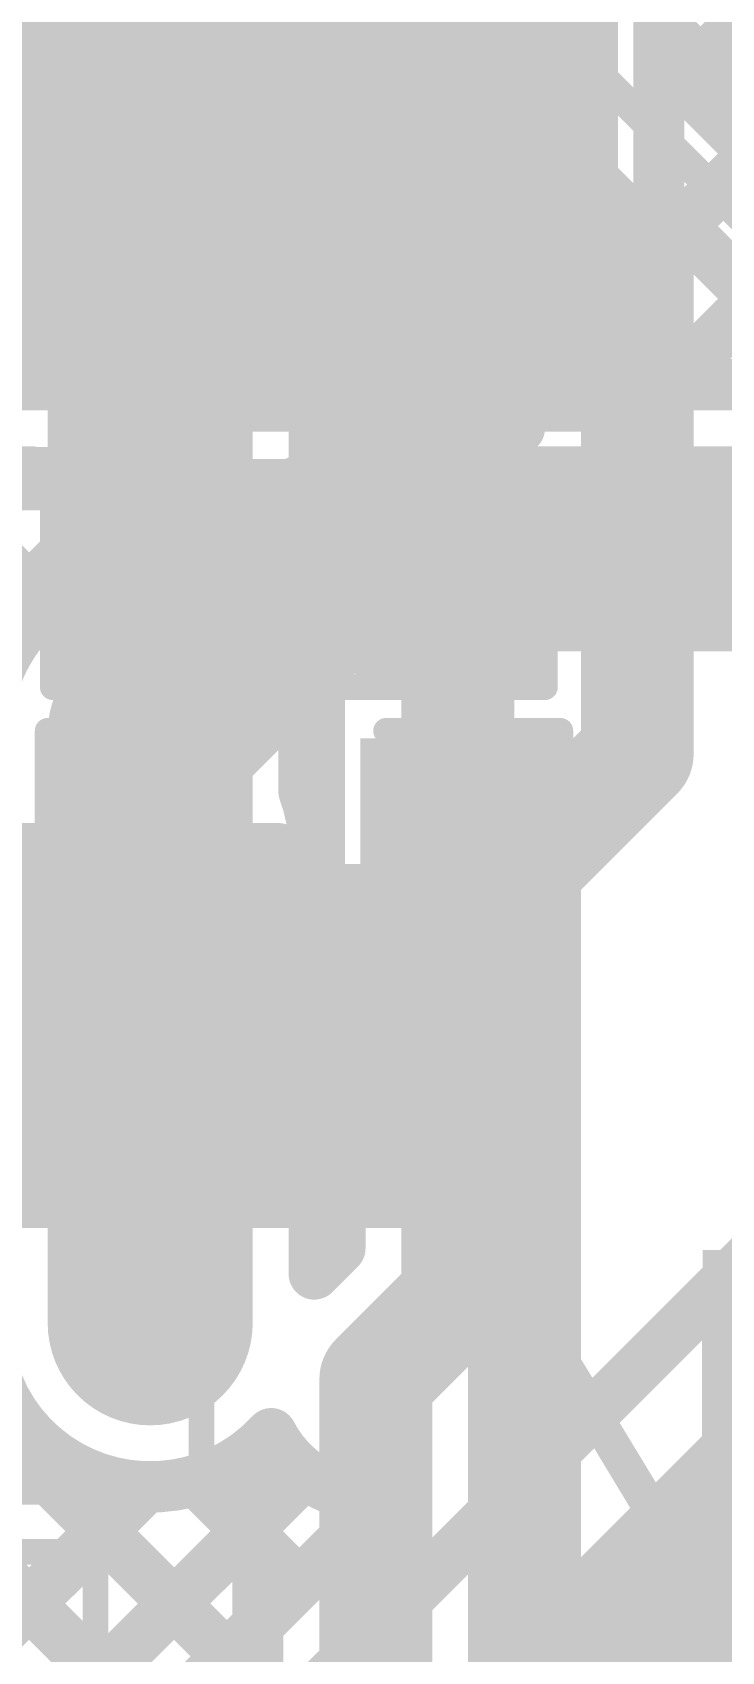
# Model space of a CAD drawing. Header units: millimetres. Extents: x -0.26 to 2.84, y -0.09 to 2.43.
# Drawn here: x 2.432 to 2.5664, y 1.0949 to 1.4107 of the extents above; entities that cross this region are included whole.
import ezdxf

# ---------------------------------------------------------------- set-up
doc = ezdxf.new("R2010")
doc.units = ezdxf.units.MM
doc.header["$MEASUREMENT"] = 0
for name, color, linetype in [('BottomLayer', 5, 'Continuous'), ('BottomOverlay', 54, 'Continuous'), ('BottomPaste', 16, 'Continuous'), ('BottomSolder', 6, 'Continuous'), ('TopLayer', 1, 'Continuous'), ('TopOverlay', 2, 'Continuous'), ('TopPaste', 8, 'Continuous'), ('TopSolder', 216, 'Continuous'), ('ViaHoleLayer', 16, 'Continuous')]:
    doc.layers.add(name, color=color, linetype=linetype)
doc.styles.add('Arial', font='', dxfattribs={"height": 0.2})
doc.styles.get('Arial').set_extended_font_data('Arial')

# ---------------------------------------------------------------- blocks, each defined once
blk = doc.blocks.new('C___C____C_8')
at = {"layer": 'TopLayer'}
for points in [[(-0.16221, 0.05315), (-0.06379, 0.05315), (-0.06379, -0.05315), (-0.16221, -0.05315)], [(0.06379, 0.05315), (0.16221, 0.05315), (0.16221, -0.05315), (0.06379, -0.05315)]]:
    blk.add_hatch(color=1, dxfattribs=at).paths.add_polyline_path(points)
at = {"layer": 'TopPaste'}
for points in [[(-0.16221, 0.05315), (-0.06379, 0.05315), (-0.06379, -0.05315), (-0.16221, -0.05315)], [(0.06379, 0.05315), (0.16221, 0.05315), (0.16221, -0.05315), (0.06379, -0.05315)]]:
    blk.add_hatch(color=8, dxfattribs=at).paths.add_polyline_path(points)
at = {"layer": 'TopSolder'}
for points in [[(-0.16621, 0.05715), (-0.05979, 0.05715), (-0.05979, -0.05715), (-0.16621, -0.05715)], [(0.05979, 0.05715), (0.16621, 0.05715), (0.16621, -0.05715), (0.05979, -0.05715)]]:
    blk.add_hatch(color=216, dxfattribs=at).paths.add_polyline_path(points)
at = {"layer": 'TopOverlay'}
for points, const_width in [([(0.132, 0.093), (0.132, 0.063)], 0.007), ([(0.147, 0.078), (0.117, 0.078)], 0.007), ([(0.113, 0.07), (-0.113, 0.07)], 0.005), ([(-0.113, 0.07), (-0.113, 0.059)], 0.005), ([(0.113, 0.07), (0.113, 0.059)], 0.005), ([(-0.113, -0.059), (-0.113, -0.07)], 0.005), ([(0.113, -0.059), (0.113, -0.07)], 0.005), ([(0.113, -0.07), (-0.113, -0.07)], 0.005)]:
    blk.add_lwpolyline(points, dxfattribs=dict(at, const_width=const_width))
for points, const_width in [([(0.13025, 0.093, 1), (0.13375, 0.093, 1)], 0.0035), ([(0.11525, 0.078, 1), (0.11875, 0.078, 1)], 0.0035), ([(0.14525, 0.078, 1), (0.14875, 0.078, 1)], 0.0035), ([(-0.11425, 0.07, 1), (-0.11175, 0.07, 1)], 0.0025), ([(-0.11425, 0.07, 1), (-0.11175, 0.07, 1)], 0.0025), ([(0.11175, 0.07, 1), (0.11425, 0.07, 1)], 0.0025), ([(0.11175, 0.07, 1), (0.11425, 0.07, 1)], 0.0025), ([(0.13025, 0.063, 1), (0.13375, 0.063, 1)], 0.0035), ([(-0.11425, 0.059, 1), (-0.11175, 0.059, 1)], 0.0025), ([(0.11175, 0.059, 1), (0.11425, 0.059, 1)], 0.0025), ([(-0.11425, -0.059, 1), (-0.11175, -0.059, 1)], 0.0025), ([(0.11175, -0.059, 1), (0.11425, -0.059, 1)], 0.0025), ([(-0.11425, -0.07, 1), (-0.11175, -0.07, 1)], 0.0025), ([(-0.11425, -0.07, 1), (-0.11175, -0.07, 1)], 0.0025), ([(0.11175, -0.07, 1), (0.11425, -0.07, 1)], 0.0025), ([(0.11175, -0.07, 1), (0.11425, -0.07, 1)], 0.0025)]:
    blk.add_lwpolyline(points, format="xyb", close=True, dxfattribs=dict(at, const_width=const_width))
blk = doc.blocks.new('R__0603_B_13')
at = {"layer": 'BottomLayer'}
for points in [[(-0.045, -0.0175), (-0.045, 0.0175), (-0.015, 0.0175), (-0.015, -0.0175)], [(0.015, -0.0175), (0.015, 0.0175), (0.045, 0.0175), (0.045, -0.0175)]]:
    blk.add_hatch(color=5, dxfattribs=at).paths.add_polyline_path(points)
at = {"layer": 'BottomPaste'}
for points in [[(-0.045, -0.0175), (-0.045, 0.0175), (-0.015, 0.0175), (-0.015, -0.0175)], [(0.015, -0.0175), (0.015, 0.0175), (0.045, 0.0175), (0.045, -0.0175)]]:
    blk.add_hatch(color=16, dxfattribs=at).paths.add_polyline_path(points)
at = {"layer": 'BottomSolder'}
for points in [[(-0.049, -0.0215), (-0.049, 0.0215), (-0.011, 0.0215), (-0.011, -0.0215)], [(0.011, -0.0215), (0.011, 0.0215), (0.049, 0.0215), (0.049, -0.0215)]]:
    blk.add_hatch(color=6, dxfattribs=at).paths.add_polyline_path(points)
at = {"layer": 'BottomOverlay', "const_width": 0.005}
for points in [[(-0.048, 0.021), (-0.048, -0.021)], [(0.048, 0.021), (-0.048, 0.021)], [(0.048, 0.021), (0.048, -0.021)], [(0.048, -0.021), (-0.048, -0.021)]]:
    blk.add_lwpolyline(points, dxfattribs=at)
at = {"layer": 'BottomOverlay', "const_width": 0.0025}
for points in [[(-0.04925, 0.021, 1), (-0.04675, 0.021, 1)], [(-0.04925, 0.021, 1), (-0.04675, 0.021, 1)], [(0.04675, 0.021, 1), (0.04925, 0.021, 1)], [(0.04675, 0.021, 1), (0.04925, 0.021, 1)], [(-0.04925, -0.021, 1), (-0.04675, -0.021, 1)], [(-0.04925, -0.021, 1), (-0.04675, -0.021, 1)], [(0.04675, -0.021, 1), (0.04925, -0.021, 1)], [(0.04675, -0.021, 1), (0.04925, -0.021, 1)]]:
    blk.add_lwpolyline(points, format="xyb", close=True, dxfattribs=at)
blk = doc.blocks.new('C__0603_B_59')
at = {"layer": 'BottomLayer'}
for points in [[(-0.015, 0.0175), (-0.015, -0.0175), (-0.045, -0.0175), (-0.045, 0.0175)], [(0.045, 0.0175), (0.045, -0.0175), (0.015, -0.0175), (0.015, 0.0175)]]:
    blk.add_hatch(color=5, dxfattribs=at).paths.add_polyline_path(points)
at = {"layer": 'BottomPaste'}
for points in [[(-0.015, 0.0175), (-0.015, -0.0175), (-0.045, -0.0175), (-0.045, 0.0175)], [(0.045, 0.0175), (0.045, -0.0175), (0.015, -0.0175), (0.015, 0.0175)]]:
    blk.add_hatch(color=16, dxfattribs=at).paths.add_polyline_path(points)
at = {"layer": 'BottomSolder'}
for points in [[(-0.011, 0.0215), (-0.011, -0.0215), (-0.049, -0.0215), (-0.049, 0.0215)], [(0.049, 0.0215), (0.049, -0.0215), (0.011, -0.0215), (0.011, 0.0215)]]:
    blk.add_hatch(color=6, dxfattribs=at).paths.add_polyline_path(points)
at = {"layer": 'BottomOverlay', "const_width": 0.005}
for points in [[(-0.05, -0.023), (-0.05, 0.023)], [(-0.05, 0.023), (-0.016, 0.023)], [(0.016, 0.023), (0.05, 0.023)], [(0.05, -0.023), (0.05, 0.023)], [(-0.05, -0.023), (-0.016, -0.023)], [(0.016, -0.023), (0.05, -0.023)]]:
    blk.add_lwpolyline(points, dxfattribs=at)
at = {"layer": 'BottomOverlay', "const_width": 0.0025}
for points in [[(-0.05125, 0.023, 1), (-0.04875, 0.023, 1)], [(-0.05125, 0.023, 1), (-0.04875, 0.023, 1)], [(-0.01725, 0.023, 1), (-0.01475, 0.023, 1)], [(0.01475, 0.023, 1), (0.01725, 0.023, 1)], [(0.04875, 0.023, 1), (0.05125, 0.023, 1)], [(0.04875, 0.023, 1), (0.05125, 0.023, 1)], [(-0.05125, -0.023, 1), (-0.04875, -0.023, 1)], [(-0.05125, -0.023, 1), (-0.04875, -0.023, 1)], [(-0.01725, -0.023, 1), (-0.01475, -0.023, 1)], [(0.01475, -0.023, 1), (0.01725, -0.023, 1)], [(0.04875, -0.023, 1), (0.05125, -0.023, 1)], [(0.04875, -0.023, 1), (0.05125, -0.023, 1)]]:
    blk.add_lwpolyline(points, format="xyb", close=True, dxfattribs=at)
blk = doc.blocks.new('VKMB1001E101MV_104')
at = {"layer": 'TopLayer'}
for points in [[(-0.1378, 0.02165), (-0.02756, 0.02165), (-0.02756, -0.02165), (-0.1378, -0.02165)], [(0.02756, 0.02165), (0.1378, 0.02165), (0.1378, -0.02165), (0.02756, -0.02165)]]:
    blk.add_hatch(color=1, dxfattribs=at).paths.add_polyline_path(points)
at = {"layer": 'TopPaste'}
for points in [[(-0.1378, 0.02165), (-0.02756, 0.02165), (-0.02756, -0.02165), (-0.1378, -0.02165)], [(0.02756, 0.02165), (0.1378, 0.02165), (0.1378, -0.02165), (0.02756, -0.02165)]]:
    blk.add_hatch(color=8, dxfattribs=at).paths.add_polyline_path(points)
at = {"layer": 'TopSolder'}
for points in [[(-0.1418, 0.02565), (-0.02356, 0.02565), (-0.02356, -0.02565), (-0.1418, -0.02565)], [(0.02356, 0.02565), (0.1418, 0.02565), (0.1418, -0.02565), (0.02356, -0.02565)]]:
    blk.add_hatch(color=216, dxfattribs=at).paths.add_polyline_path(points)
at = {"layer": 'TopOverlay', "const_width": 0.005}
for points in [[(-0.105, 0.0575), (-0.05817, 0.10433)], [(-0.05817, 0.10433), (0.10433, 0.10433)], [(0.10433, 0.031), (0.10433, 0.10433)], [(-0.105, 0.035), (-0.105, 0.0575)], [(-0.128, 0.028), (-0.128, 0.051)], [(-0.139, 0.04), (-0.116, 0.04)], [(0.10433, -0.10433), (0.10433, -0.031)], [(-0.105, -0.0575), (-0.105, -0.035)], [(-0.105, -0.0575), (-0.05817, -0.10433)], [(-0.05817, -0.10433), (0.10433, -0.10433)]]:
    blk.add_lwpolyline(points, dxfattribs=at)
at = {"layer": 'TopOverlay', "const_width": 0.0025}
for points in [[(-0.05942, 0.10433, 1), (-0.05692, 0.10433, 1)], [(-0.05942, 0.10433, 1), (-0.05692, 0.10433, 1)], [(0.10308, 0.10433, 1), (0.10558, 0.10433, 1)], [(0.10308, 0.10433, 1), (0.10558, 0.10433, 1)], [(-0.10625, 0.0575, 1), (-0.10375, 0.0575, 1)], [(-0.10625, 0.0575, 1), (-0.10375, 0.0575, 1)], [(-0.12925, 0.051, 1), (-0.12675, 0.051, 1)], [(-0.14025, 0.04, 1), (-0.13775, 0.04, 1)], [(-0.11725, 0.04, 1), (-0.11475, 0.04, 1)], [(-0.10625, 0.035, 1), (-0.10375, 0.035, 1)], [(0.10308, 0.031, 1), (0.10558, 0.031, 1)], [(-0.12925, 0.028, 1), (-0.12675, 0.028, 1)], [(0.10308, -0.031, 1), (0.10558, -0.031, 1)], [(-0.10625, -0.035, 1), (-0.10375, -0.035, 1)], [(-0.10625, -0.0575, 1), (-0.10375, -0.0575, 1)], [(-0.10625, -0.0575, 1), (-0.10375, -0.0575, 1)], [(-0.05942, -0.10433, 1), (-0.05692, -0.10433, 1)], [(-0.05942, -0.10433, 1), (-0.05692, -0.10433, 1)], [(0.10308, -0.10433, 1), (0.10558, -0.10433, 1)], [(0.10308, -0.10433, 1), (0.10558, -0.10433, 1)]]:
    blk.add_lwpolyline(points, format="xyb", close=True, dxfattribs=at)
blk = doc.blocks.new('RVT1E100M0405__116')
at = {"layer": 'TopLayer'}
for points in [[(-0.12205, 0.0315), (-0.01969, 0.0315), (-0.01969, -0.0315), (-0.12205, -0.0315)], [(0.01969, 0.0315), (0.12205, 0.0315), (0.12205, -0.0315), (0.01969, -0.0315)]]:
    blk.add_hatch(color=1, dxfattribs=at).paths.add_polyline_path(points)
at = {"layer": 'TopPaste'}
for points in [[(-0.12205, 0.0315), (-0.01969, 0.0315), (-0.01969, -0.0315), (-0.12205, -0.0315)], [(0.01969, 0.0315), (0.12205, 0.0315), (0.12205, -0.0315), (0.01969, -0.0315)]]:
    blk.add_hatch(color=8, dxfattribs=at).paths.add_polyline_path(points)
at = {"layer": 'TopSolder'}
for points in [[(-0.12605, 0.0355), (-0.01569, 0.0355), (-0.01569, -0.0355), (-0.12605, -0.0355)], [(0.01569, 0.0355), (0.12605, 0.0355), (0.12605, -0.0355), (0.01569, -0.0355)]]:
    blk.add_hatch(color=216, dxfattribs=at).paths.add_polyline_path(points)
at = {"layer": 'TopOverlay', "const_width": 0.005}
for points in [[(-0.08325, 0.04075), (-0.037, 0.087)], [(-0.037, 0.087), (0.085, 0.087)], [(0.085, 0.039), (0.085, 0.087)], [(-0.108, 0.037), (-0.108, 0.065)], [(-0.122, 0.051), (-0.094, 0.051)], [(-0.08325, 0.035), (-0.08325, 0.04075)], [(-0.08325, -0.04075), (-0.08325, -0.035)], [(0.085, -0.087), (0.085, -0.039)], [(-0.08325, -0.04075), (-0.037, -0.087)], [(-0.037, -0.087), (0.085, -0.087)]]:
    blk.add_lwpolyline(points, dxfattribs=at)
at = {"layer": 'TopOverlay', "const_width": 0.0025}
for points in [[(-0.03825, 0.087, 1), (-0.03575, 0.087, 1)], [(-0.03825, 0.087, 1), (-0.03575, 0.087, 1)], [(0.08375, 0.087, 1), (0.08625, 0.087, 1)], [(0.08375, 0.087, 1), (0.08625, 0.087, 1)], [(-0.10925, 0.065, 1), (-0.10675, 0.065, 1)], [(-0.12325, 0.051, 1), (-0.12075, 0.051, 1)], [(-0.09525, 0.051, 1), (-0.09275, 0.051, 1)], [(-0.0845, 0.04075, 1), (-0.082, 0.04075, 1)], [(-0.0845, 0.04075, 1), (-0.082, 0.04075, 1)], [(0.08375, 0.039, 1), (0.08625, 0.039, 1)], [(-0.10925, 0.037, 1), (-0.10675, 0.037, 1)], [(-0.0845, 0.035, 1), (-0.082, 0.035, 1)], [(-0.0845, -0.035, 1), (-0.082, -0.035, 1)], [(0.08375, -0.039, 1), (0.08625, -0.039, 1)], [(-0.0845, -0.04075, 1), (-0.082, -0.04075, 1)], [(-0.0845, -0.04075, 1), (-0.082, -0.04075, 1)], [(-0.03825, -0.087, 1), (-0.03575, -0.087, 1)], [(-0.03825, -0.087, 1), (-0.03575, -0.087, 1)], [(0.08375, -0.087, 1), (0.08625, -0.087, 1)], [(0.08375, -0.087, 1), (0.08625, -0.087, 1)]]:
    blk.add_lwpolyline(points, format="xyb", close=True, dxfattribs=at)

msp = doc.modelspace()

# ---------------------------------------------------------------- hatches: boundary and pattern name
at = {"layer": 'BottomLayer'}
h = msp.add_hatch(color=5, dxfattribs=at)
edge = h.paths.add_edge_path()
edge.add_arc((2.55, 1.27), 0.00886, 0, 360)
h = msp.add_hatch(color=5, dxfattribs=at)
edge = h.paths.add_edge_path()
edge.add_arc((2.455, 1.159), 0.00886, 0, 360)
h = msp.add_hatch(color=5, dxfattribs=at)
edge = h.paths.add_edge_path()
edge.add_arc((2.499, 1.148), 0.00886, 0, 360)
at = {"layer": 'TopLayer'}
msp.add_hatch(color=1, dxfattribs=at).paths.add_polyline_path([(2.393, 1.337), (2.537, 1.337), (2.537, 1.443), (2.393, 1.443)])
h = msp.add_hatch(color=1, dxfattribs=at)
edge = h.paths.add_edge_path()
edge.add_arc((2.55, 1.27), 0.00886, 0, 360)
h = msp.add_hatch(color=1, dxfattribs=at)
edge = h.paths.add_edge_path()
edge.add_arc((2.455, 1.159), 0.00886, 0, 360)
h = msp.add_hatch(color=1, dxfattribs=at)
edge = h.paths.add_edge_path()
edge.add_arc((2.499, 1.148), 0.00886, 0, 360)
at = {"layer": 'ViaHoleLayer'}
h = msp.add_hatch(color=16, dxfattribs=at)
edge = h.paths.add_edge_path()
edge.add_arc((2.55, 1.27), 0.00591, 0, 360)
h = msp.add_hatch(color=16, dxfattribs=at)
edge = h.paths.add_edge_path()
edge.add_arc((2.455, 1.159), 0.00591, 0, 360)
h = msp.add_hatch(color=16, dxfattribs=at)
edge = h.paths.add_edge_path()
edge.add_arc((2.499, 1.148), 0.00591, 0, 360)

# ---------------------------------------------------------------- linework, layer by layer
at = {"layer": 'BottomLayer'}
for points, const_width in [([(2.396, 1.519), (2.55, 1.365)], 0.022), ([(2.416, 1.529), (2.597, 1.348)], 0.006), ([(2.44467, 1.52533), (2.616, 1.354)], 0.006), ([(2.37904, 1.496), (2.527, 1.34804)], 0.01), ([(2.38647, 1.496), (2.527, 1.35547)], 0.01), ([(2.44679, 1.40247), (2.46339, 1.41908)], 0.01), ([(2.43863, 1.41063), (2.4776, 1.37166)], 0.01), ([(2.46093, 1.38833), (2.47754, 1.40494)], 0.01), ([(2.416, 1.388), (2.455, 1.349)], 0.04), ([(2.47507, 1.37419), (2.49168, 1.39079)], 0.01), ([(2.48602, 1.35685), (2.50582, 1.37665)], 0.01), ([(2.55, 1.27), (2.55, 1.365)], 0.022), ([(2.455, 1.3045), (2.455, 1.349)], 0.04), ([(2.48379, 1.36296), (2.51325, 1.3335)], 0.01), ([(2.49095, 1.3335), (2.51996, 1.36251)], 0.01), ([(2.527, 1.3335), (2.527, 1.35547)], 0.01), ([(2.487, 1.3335), (2.487, 1.349)], 0.01), ([(2.51924, 1.3335), (2.527, 1.34126)], 0.01), ([(2.487, 1.3335), (2.527, 1.3335)], 0.01), ([(2.487, 1.32955), (2.49095, 1.3335)], 0.01), ([(2.487, 1.3045), (2.487, 1.3335)], 0.01), ([(2.487, 1.2745), (2.487, 1.3335)], 0.01), ([(2.515, 1.164), (2.515, 1.3045)], 0.022), ([(2.481, 1.284), (2.485, 1.284)], 0.01), ([(2.485, 1.26264), (2.485, 1.284)], 0.01), ([(2.488, 1.2745), (2.488, 1.281)], 0.01), ([(2.488, 1.222), (2.488, 1.2745)], 0.01), ([(2.485, 1.27098), (2.488, 1.27398)], 0.01), ([(2.455, 1.159), (2.455, 1.2515)], 0.04), ([(2.30979, 1.25412), (2.46993, 1.09398)], 0.01), ([(2.43, 1.2515), (2.455, 1.2515)], 0.01), ([(2.455, 1.2515), (2.48, 1.2515)], 0.01), ([(2.487, 1.16853), (2.487, 1.2515)], 0.01), ([(2.462, 1.062), (2.628, 1.228)], 0.01), ([(2.487, 1.21641), (2.492, 1.22141)], 0.01), ([(2.488, 1.222), (2.492, 1.222)], 0.01), ([(2.492, 1.17353), (2.492, 1.222)], 0.01), ([(2.487, 1.21833), (2.492, 1.21333)], 0.01), ([(2.461, 1.007), (2.641, 1.187)], 0.04), ([(2.487, 1.18813), (2.492, 1.19313)], 0.01), ([(2.487, 1.19005), (2.492, 1.18505)], 0.01), ([(2.487, 1.16853), (2.492, 1.17353)], 0.01), ([(2.499, 1.148), (2.515, 1.164)], 0.022), ([(2.406, 1.10713), (2.43386, 1.13498)], 0.01), ([(2.406, 1.12963), (2.45579, 1.07983)], 0.01), ([(2.43444, 1.079), (2.48511, 1.12967)], 0.01), ([(2.41179, 1.08464), (2.45417, 1.12701)], 0.01), ([(2.46393, 1.12827), (2.48408, 1.10812)], 0.01), ([(2.45496, 1.079), (2.50105, 1.12509)], 0.01), ([(2.49516, 1.12532), (2.49822, 1.12226)], 0.01)]:
    msp.add_lwpolyline(points, dxfattribs=dict(at, const_width=const_width))
at = {"layer": 'BottomLayer', "const_width": 0.01}
for points in [[(2.39337, 1.36537, -1), (2.43863, 1.41063)], [(2.4776, 1.37166, -0.199231), (2.487, 1.349)], [(2.47763, 1.37163, -0.198912), (2.487, 1.349)], [(2.487, 1.3045, -0.15686), (2.481, 1.28585)], [(2.485, 1.26264, -0.08909), (2.487, 1.2515)], [(2.4786, 1.13738, -0.684129), (2.423, 1.159)], [(2.50105, 1.12509, -0.303953), (2.4786, 1.13738)]]:
    msp.add_lwpolyline(points, format="xyb", dxfattribs=at)
at = {"layer": 'BottomLayer'}
for points, const_width in [([(2.43613, 1.41063, 1), (2.44113, 1.41063, 1)], 0.005), ([(2.43613, 1.41063, 1), (2.44113, 1.41063, 1)], 0.005), ([(2.47504, 1.40494, 1), (2.48004, 1.40494, 1)], 0.005), ([(2.406, 1.388, 1), (2.426, 1.388, 1)], 0.02), ([(2.44429, 1.40247, 1), (2.44929, 1.40247, 1)], 0.005), ([(2.45843, 1.38833, 1), (2.46343, 1.38833, 1)], 0.005), ([(2.48918, 1.39079, 1), (2.49418, 1.39079, 1)], 0.005), ([(2.50332, 1.37665, 1), (2.50832, 1.37665, 1)], 0.005), ([(2.47257, 1.37419, 1), (2.47757, 1.37419, 1)], 0.005), ([(2.4751, 1.37166, 1), (2.4801, 1.37166, 1)], 0.005), ([(2.4751, 1.37166, 1), (2.4801, 1.37166, 1)], 0.005), ([(2.47513, 1.37163, 1), (2.48013, 1.37163, 1)], 0.005), ([(2.5445, 1.365, 1), (2.5555, 1.365, 1)], 0.011), ([(2.5445, 1.365, 1), (2.5555, 1.365, 1)], 0.011), ([(2.445, 1.349, 1), (2.465, 1.349, 1)], 0.02), ([(2.445, 1.349, 1), (2.465, 1.349, 1)], 0.02), ([(2.48129, 1.36296, 1), (2.48629, 1.36296, 1)], 0.005), ([(2.51746, 1.36251, 1), (2.52246, 1.36251, 1)], 0.005), ([(2.48352, 1.35685, 1), (2.48852, 1.35685, 1)], 0.005), ([(2.5245, 1.35547, 1), (2.5295, 1.35547, 1)], 0.005), ([(2.5245, 1.35547, 1), (2.5295, 1.35547, 1)], 0.005), ([(2.4845, 1.349, 1), (2.4895, 1.349, 1)], 0.005), ([(2.4845, 1.349, 1), (2.4895, 1.349, 1)], 0.005), ([(2.4845, 1.349, 1), (2.4895, 1.349, 1)], 0.005), ([(2.5245, 1.34804, 1), (2.5295, 1.34804, 1)], 0.005), ([(2.5245, 1.34126, 1), (2.5295, 1.34126, 1)], 0.005), ([(2.4845, 1.3335, 1), (2.4895, 1.3335, 1)], 0.005), ([(2.4845, 1.3335, 1), (2.4895, 1.3335, 1)], 0.005), ([(2.4845, 1.3335, 1), (2.4895, 1.3335, 1)], 0.005), ([(2.4845, 1.3335, 1), (2.4895, 1.3335, 1)], 0.005), ([(2.48845, 1.3335, 1), (2.49345, 1.3335, 1)], 0.005), ([(2.48845, 1.3335, 1), (2.49345, 1.3335, 1)], 0.005), ([(2.51075, 1.3335, 1), (2.51575, 1.3335, 1)], 0.005), ([(2.51674, 1.3335, 1), (2.52174, 1.3335, 1)], 0.005), ([(2.5245, 1.3335, 1), (2.5295, 1.3335, 1)], 0.005), ([(2.5245, 1.3335, 1), (2.5295, 1.3335, 1)], 0.005), ([(2.4845, 1.32955, 1), (2.4895, 1.32955, 1)], 0.005), ([(2.445, 1.3045, 1), (2.465, 1.3045, 1)], 0.02), ([(2.5095, 1.3045, 1), (2.5205, 1.3045, 1)], 0.011), ([(2.4845, 1.3045, 1), (2.4895, 1.3045, 1)], 0.005), ([(2.4845, 1.3045, 1), (2.4895, 1.3045, 1)], 0.005), ([(2.4785, 1.28585, 1), (2.4835, 1.28585, 1)], 0.005), ([(2.4785, 1.284, 1), (2.4835, 1.284, 1)], 0.005), ([(2.4825, 1.284, 1), (2.4875, 1.284, 1)], 0.005), ([(2.4825, 1.284, 1), (2.4875, 1.284, 1)], 0.005), ([(2.4855, 1.281, 1), (2.4905, 1.281, 1)], 0.005), ([(2.4845, 1.2745, 1), (2.4895, 1.2745, 1)], 0.005), ([(2.4855, 1.2745, 1), (2.4905, 1.2745, 1)], 0.005), ([(2.4855, 1.2745, 1), (2.4905, 1.2745, 1)], 0.005), ([(2.5445, 1.27, 1), (2.5555, 1.27, 1)], 0.011), ([(2.4855, 1.27398, 1), (2.4905, 1.27398, 1)], 0.005), ([(2.4825, 1.27098, 1), (2.4875, 1.27098, 1)], 0.005), ([(2.445, 1.2515, 1), (2.465, 1.2515, 1)], 0.02), ([(2.4825, 1.26264, 1), (2.4875, 1.26264, 1)], 0.005), ([(2.4825, 1.26264, 1), (2.4875, 1.26264, 1)], 0.005), ([(2.4275, 1.2515, 1), (2.4325, 1.2515, 1)], 0.005), ([(2.4525, 1.2515, 1), (2.4575, 1.2515, 1)], 0.005), ([(2.4525, 1.2515, 1), (2.4575, 1.2515, 1)], 0.005), ([(2.4775, 1.2515, 1), (2.4825, 1.2515, 1)], 0.005), ([(2.4845, 1.2515, 1), (2.4895, 1.2515, 1)], 0.005), ([(2.4845, 1.2515, 1), (2.4895, 1.2515, 1)], 0.005), ([(2.4855, 1.222, 1), (2.4905, 1.222, 1)], 0.005), ([(2.4855, 1.222, 1), (2.4905, 1.222, 1)], 0.005), ([(2.4895, 1.222, 1), (2.4945, 1.222, 1)], 0.005), ([(2.4895, 1.222, 1), (2.4945, 1.222, 1)], 0.005), ([(2.4895, 1.22141, 1), (2.4945, 1.22141, 1)], 0.005), ([(2.4845, 1.21833, 1), (2.4895, 1.21833, 1)], 0.005), ([(2.4845, 1.21641, 1), (2.4895, 1.21641, 1)], 0.005), ([(2.4895, 1.21333, 1), (2.4945, 1.21333, 1)], 0.005), ([(2.4895, 1.19313, 1), (2.4945, 1.19313, 1)], 0.005), ([(2.4845, 1.19005, 1), (2.4895, 1.19005, 1)], 0.005), ([(2.4845, 1.18813, 1), (2.4895, 1.18813, 1)], 0.005), ([(2.4895, 1.18505, 1), (2.4945, 1.18505, 1)], 0.005), ([(2.445, 1.159, 1), (2.465, 1.159, 1)], 0.02), ([(2.4895, 1.17353, 1), (2.4945, 1.17353, 1)], 0.005), ([(2.4895, 1.17353, 1), (2.4945, 1.17353, 1)], 0.005), ([(2.4845, 1.16853, 1), (2.4895, 1.16853, 1)], 0.005), ([(2.4845, 1.16853, 1), (2.4895, 1.16853, 1)], 0.005), ([(2.5095, 1.164, 1), (2.5205, 1.164, 1)], 0.011), ([(2.5095, 1.164, 1), (2.5205, 1.164, 1)], 0.011), ([(2.4935, 1.148, 1), (2.5045, 1.148, 1)], 0.011), ([(2.4761, 1.13738, 1), (2.4811, 1.13738, 1)], 0.005), ([(2.4761, 1.13738, 1), (2.4811, 1.13738, 1)], 0.005), ([(2.43136, 1.13498, 1), (2.43636, 1.13498, 1)], 0.005), ([(2.48261, 1.12967, 1), (2.48761, 1.12967, 1)], 0.005), ([(2.45167, 1.12701, 1), (2.45667, 1.12701, 1)], 0.005), ([(2.46143, 1.12827, 1), (2.46643, 1.12827, 1)], 0.005), ([(2.49266, 1.12532, 1), (2.49766, 1.12532, 1)], 0.005), ([(2.49855, 1.12509, 1), (2.50355, 1.12509, 1)], 0.005), ([(2.49855, 1.12509, 1), (2.50355, 1.12509, 1)], 0.005), ([(2.49572, 1.12226, 1), (2.50072, 1.12226, 1)], 0.005), ([(2.48158, 1.10812, 1), (2.48658, 1.10812, 1)], 0.005), ([(2.46743, 1.09398, 1), (2.47243, 1.09398, 1)], 0.005)]:
    msp.add_lwpolyline(points, format="xyb", close=True, dxfattribs=dict(at, const_width=const_width))
at = {"layer": 'TopLayer'}
for points, const_width in [([(2.55421, 1.39676), (2.68618, 1.52873)], 0.01), ([(2.55421, 1.36848), (2.71447, 1.52873)], 0.01), ([(2.55602, 1.342), (2.73228, 1.51826)], 0.01), ([(2.55421, 1.342), (2.55421, 1.45515)], 0.01), ([(2.55421, 1.40568), (2.61789, 1.342)], 0.01), ([(2.55421, 1.37739), (2.58961, 1.342)], 0.01), ([(2.55421, 1.34911), (2.56132, 1.342)], 0.01), ([(2.55421, 1.342), (2.68775, 1.342)], 0.01), ([(2.381, 1.325), (2.43179, 1.325)], 0.01), ([(2.38866, 1.2595), (2.45402, 1.32485)], 0.01), ([(2.40862, 1.325), (2.43468, 1.29894)], 0.01), ([(2.43179, 1.32485), (2.4606, 1.32485)], 0.01), ([(2.4324, 1.29666), (2.4606, 1.32485)], 0.01), ([(2.43705, 1.32485), (2.44882, 1.31308)], 0.01), ([(2.455, 1.274), (2.491, 1.31)], 0.04), ([(2.491, 1.31), (2.701, 1.31)], 0.04), ([(2.455, 1.159), (2.455, 1.274)], 0.04), ([(2.528, 1.248), (2.55, 1.27)], 0.022), ([(2.528, 0.637), (2.528, 1.248)], 0.022), ([(2.38969, 1.213), (2.45087, 1.213)], 0.01), ([(2.39741, 1.1665), (2.476, 1.08791)], 0.01), ([(2.372, 1.16363), (2.476, 1.05963)], 0.01), ([(2.499, 0.604), (2.499, 1.148)], 0.022), ([(2.40205, 1.10317), (2.43386, 1.13498)], 0.01), ([(2.476, 1.048), (2.476, 1.13485)], 0.01), ([(2.41372, 1.08656), (2.45417, 1.12701)], 0.01), ([(2.46393, 1.12827), (2.476, 1.1162)], 0.01), ([(2.40344, 1.048), (2.476, 1.12056)], 0.01), ([(2.43173, 1.048), (2.476, 1.09227)], 0.01)]:
    msp.add_lwpolyline(points, dxfattribs=dict(at, const_width=const_width))
for points, const_width in [([(2.55171, 1.40568, 1), (2.55671, 1.40568, 1)], 0.005), ([(2.55171, 1.39676, 1), (2.55671, 1.39676, 1)], 0.005), ([(2.55171, 1.37739, 1), (2.55671, 1.37739, 1)], 0.005), ([(2.55171, 1.36848, 1), (2.55671, 1.36848, 1)], 0.005), ([(2.55171, 1.34911, 1), (2.55671, 1.34911, 1)], 0.005), ([(2.55171, 1.342, 1), (2.55671, 1.342, 1)], 0.005), ([(2.55171, 1.342, 1), (2.55671, 1.342, 1)], 0.005), ([(2.55352, 1.342, 1), (2.55852, 1.342, 1)], 0.005), ([(2.55882, 1.342, 1), (2.56382, 1.342, 1)], 0.005), ([(2.42929, 1.325, 1), (2.43429, 1.325, 1)], 0.005), ([(2.42929, 1.32485, 1), (2.43429, 1.32485, 1)], 0.005), ([(2.43455, 1.32485, 1), (2.43955, 1.32485, 1)], 0.005), ([(2.45152, 1.32485, 1), (2.45652, 1.32485, 1)], 0.005), ([(2.4581, 1.32485, 1), (2.4631, 1.32485, 1)], 0.005), ([(2.4581, 1.32485, 1), (2.4631, 1.32485, 1)], 0.005), ([(2.481, 1.31, 1), (2.501, 1.31, 1)], 0.02), ([(2.481, 1.31, 1), (2.501, 1.31, 1)], 0.02), ([(2.44632, 1.31308, 1), (2.45132, 1.31308, 1)], 0.005), ([(2.42987, 1.29663, 1), (2.43487, 1.29663, 1)], 0.005), ([(2.4299, 1.29666, 1), (2.4349, 1.29666, 1)], 0.005), ([(2.4299, 1.29666, 1), (2.4349, 1.29666, 1)], 0.005), ([(2.43218, 1.29894, 1), (2.43718, 1.29894, 1)], 0.005), ([(2.445, 1.274, 1), (2.465, 1.274, 1)], 0.02), ([(2.445, 1.274, 1), (2.465, 1.274, 1)], 0.02), ([(2.5445, 1.27, 1), (2.5555, 1.27, 1)], 0.011), ([(2.5225, 1.248, 1), (2.5335, 1.248, 1)], 0.011), ([(2.5225, 1.248, 1), (2.5335, 1.248, 1)], 0.011), ([(2.44837, 1.213, 1), (2.45337, 1.213, 1)], 0.005), ([(2.445, 1.159, 1), (2.465, 1.159, 1)], 0.02), ([(2.4935, 1.148, 1), (2.5045, 1.148, 1)], 0.011), ([(2.43136, 1.13498, 1), (2.43636, 1.13498, 1)], 0.005), ([(2.4735, 1.13485, 1), (2.4785, 1.13485, 1)], 0.005), ([(2.4735, 1.13485, 1), (2.4785, 1.13485, 1)], 0.005), ([(2.45167, 1.12701, 1), (2.45667, 1.12701, 1)], 0.005), ([(2.46143, 1.12827, 1), (2.46643, 1.12827, 1)], 0.005), ([(2.4735, 1.12056, 1), (2.4785, 1.12056, 1)], 0.005), ([(2.4735, 1.1162, 1), (2.4785, 1.1162, 1)], 0.005), ([(2.4735, 1.09227, 1), (2.4785, 1.09227, 1)], 0.005)]:
    msp.add_lwpolyline(points, format="xyb", close=True, dxfattribs=dict(at, const_width=const_width))
at = {"layer": 'TopLayer', "const_width": 0.01}
for points in [[(2.423, 1.274, -0.199231), (2.4324, 1.29666)], [(2.423, 1.274, -0.198912), (2.43237, 1.29663)], [(2.476, 1.13485, -0.643311), (2.423, 1.159)]]:
    msp.add_lwpolyline(points, format="xyb", dxfattribs=at)

# ---------------------------------------------------------------- block references
at = {"rotation": 180}
for name, p in [('C___C____C_8', (2.38, 1.39)), ('R__0603_B_13', (2.484, 1.304))]:
    msp.add_blockref(name, p, dxfattribs=at)
for name, p in [('RVT1E100M0405__116', (2.38, 1.213)), ('C__0603_B_59', (2.485, 1.2515)), ('VKMB1001E101MV_104', (2.34, 1.01))]:
    msp.add_blockref(name, p)

# ---------------------------------------------------------------- texts
at = {"layer": 'BottomOverlay', "style": 'Arial', "text_generation_flag": 2}
msp.add_text('R14', height=0.045, dxfattribs=at).set_placement((2.67623, 1.15851))
at = {"layer": 'TopOverlay', "style": 'Arial'}
msp.add_text('NetP1_1', height=0.06, rotation=360, dxfattribs=at).set_placement((2.516, 1.10359))

doc.saveas('drawing.dxf')
